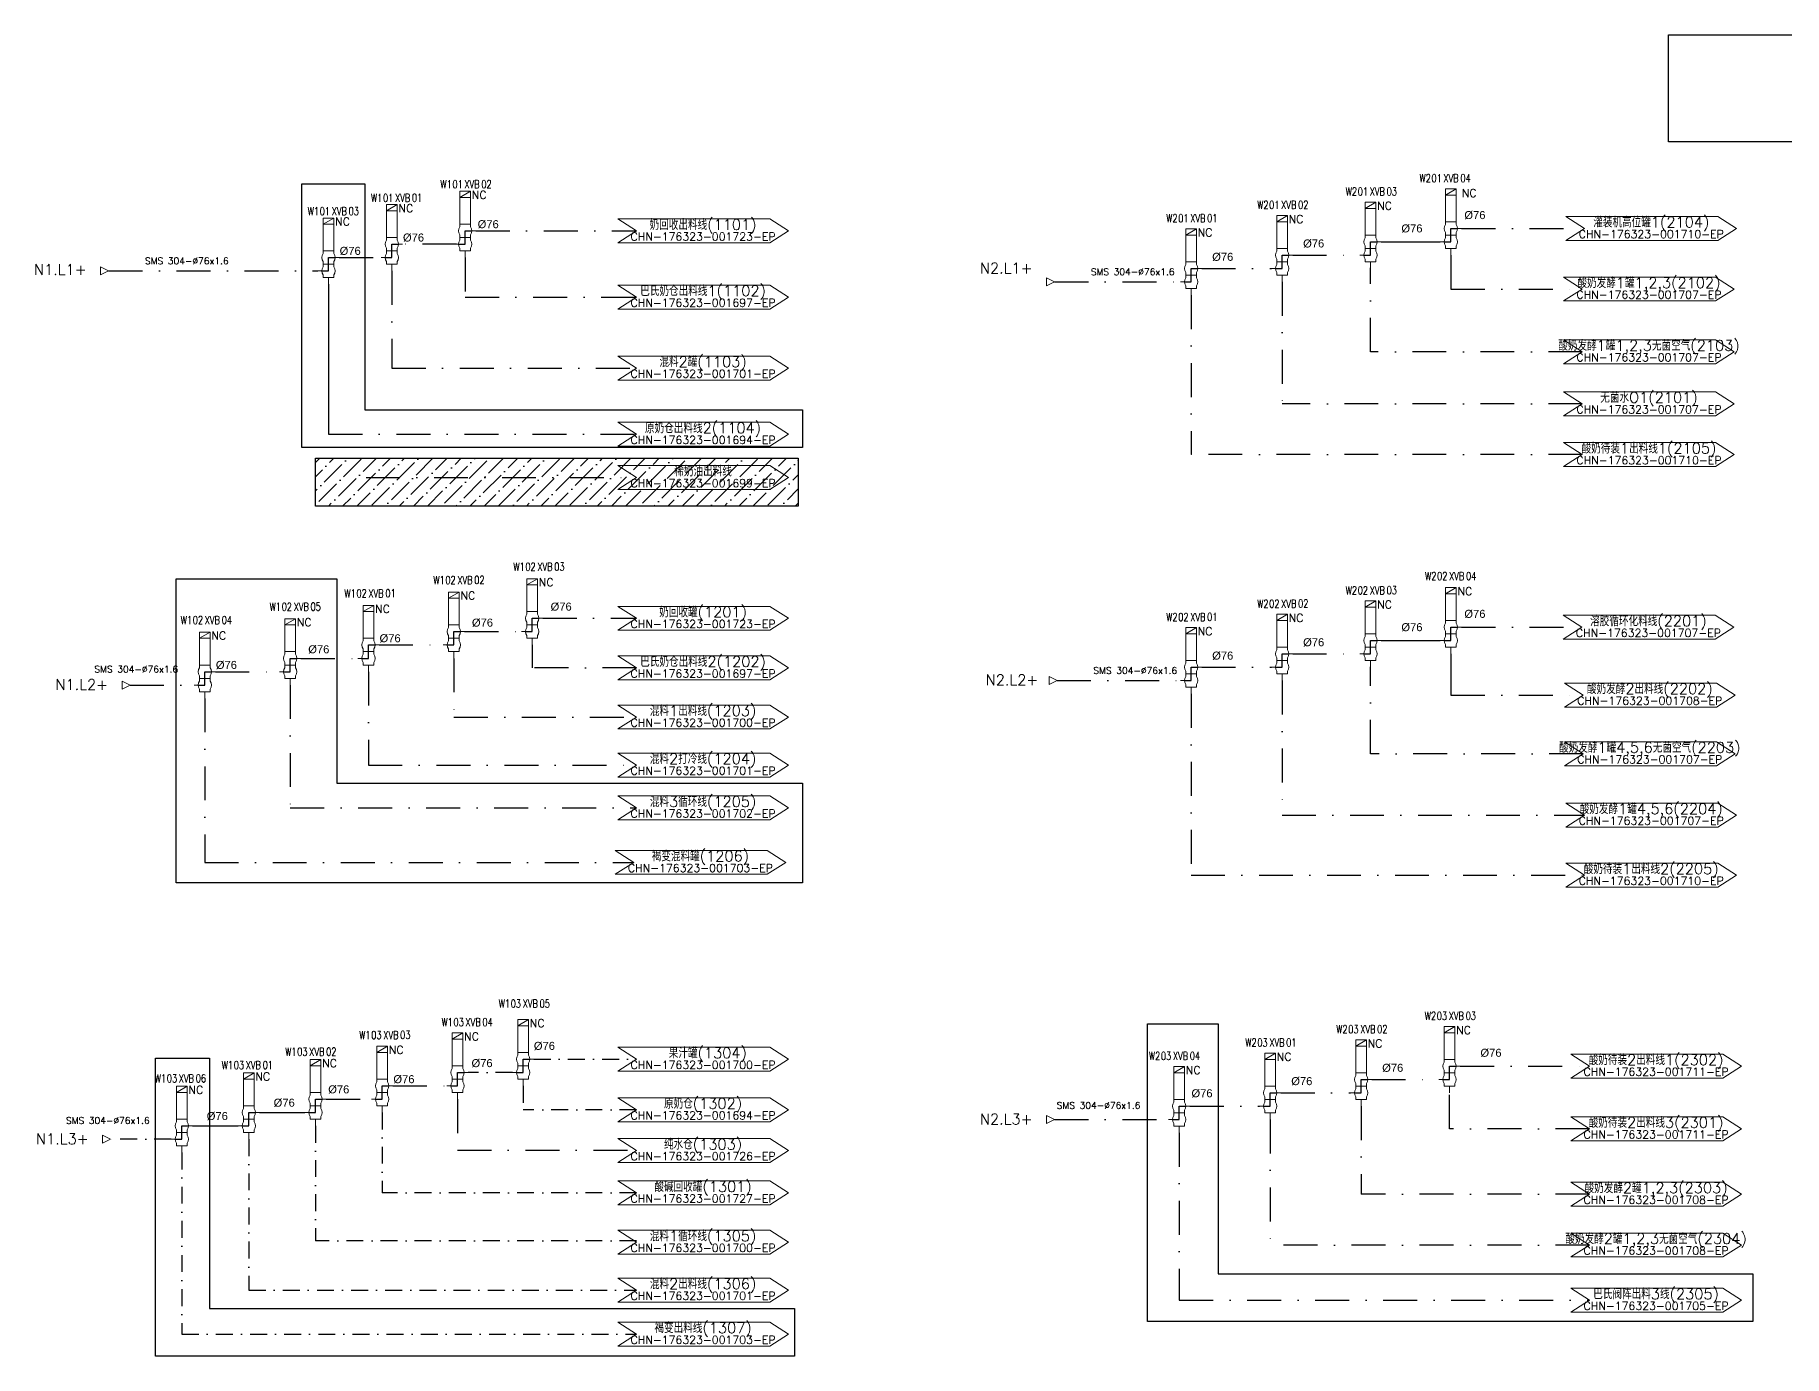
# Model space of a CAD drawing. Header units: inches. Extents: x 22846 to 24213, y 20743 to 21669.
# Drawn here: x 22846 to 23501, y 21173 to 21669 of the extents above; entities that cross this region are included whole.
import ezdxf
from ezdxf.enums import TextEntityAlignment as Align

# ---------------------------------------------------------------- set-up
doc = ezdxf.new("R2010")
doc.units = ezdxf.units.IN
doc.header["$MEASUREMENT"] = 0
doc.linetypes.add('DASHDOT2', pattern=[12.7, 6.35, -3.175, 0, -3.175])
doc.layers.add('31 Equipment', color=7, linetype='Continuous', lineweight=9)
doc.layers.add('61 Revision Cloud', color=1, linetype='Continuous', lineweight=9)
for name, color, linetype in [('DIAMETRE', 7, 'Continuous'), ('Future', 140, 'Continuous'), ('MATERIEL-DIVERS', 7, 'Continuous'), ('PHASE I', 8, 'Continuous'), ('REPERES', 7, 'Continuous'), ('techn-data', 7, 'Continuous'), ('TEXTES', 7, 'Continuous'), ('TUYAUTERIE-NEP', 4, 'DASHDOT2'), ('TXT_FR', 7, 'Continuous')]:
    doc.layers.add(name, color=color, linetype=linetype)
doc.layers.get('REPERES').off()
doc.styles.add('ROMANC', font='romanc')
doc.styles.add('ROMANS', font='ROMANS.SHX')
doc.styles.get("Standard").update_dxf_attribs({"font": 'arial.ttf'})
doc.styles.add('USER1', font='TXT.SHX', dxfattribs={"bigfont": 'gbcbig.shx'})

# ---------------------------------------------------------------- blocks, each defined once
blk = doc.blocks.new('REPNORM1')
at = {"layer": 'TEXTES', "style": 'ROMANS', "width": 0.75}
for tag, p in [('ZONE', (-9.75, -1.25)), ('SOUSZONE', (-5.25, -1.25)), ('ELEMENT', (-0.75, -1.25)), ('NUM', (5.59, -1.22))]:
    blk.add_attdef(tag, p, '', height=3, dxfattribs=at)
blk = doc.blocks.new('APV-SIGN-ARW-DWG-1')
at = {"layer": '31 Equipment'}
for p, q in [((-32, 4.49), (25, 4.49)), ((-32, 4.49), (-25, 0)), ((-25, 0), (-32, -4.49)), ((25, 4.49), (32, 0)), ((32, 0), (25, -4.49)), ((-32, -4.49), (25, -4.49))]:
    blk.add_line(p, q, dxfattribs=at)
at = {"layer": '31 Equipment', "style": 'ROMANS', "width": 0.8}
for tag, p in [('TEXT1', (0, 0.37)), ('TEXT2', (0, -3.63))]:
    blk.add_attdef(tag, text='', height=3, dxfattribs=at).set_placement(p, align=Align.CENTER)
blk = doc.blocks.new('APV-SIGN-ARW-FLOW-1')
at = {"layer": '31 Equipment'}
for p, q in [((-1.5, -1.5), (-1.5, 1.5)), ((-1.5, 1.5), (1.5, 0)), ((1.5, 0), (-1.5, -1.5))]:
    blk.add_line(p, q, dxfattribs=at)
blk = doc.blocks.new('SMS-316-76')
at = {"layer": 'techn-data', "style": 'ROMANS'}
blk.add_text('SMS 304-%%C76x1.6', height=2.5, dxfattribs=at).set_placement((1.64, 2.84), align=Align.MIDDLE_CENTER)
blk = doc.blocks.new('APV-VLV-SSEAT-SW43-11')
at = {"layer": '31 Equipment', "ltscale": 38}
for p, q in [((-2, 6.5), (-2, 7.5)), ((2, 6.5), (2, 7.5)), ((-4, 0), (-2.5, 0)), ((-2, 2.5), (-2, 3.5)), ((-2, 2.5), (2, 2.5)), ((-2, 1.5), (-2, 2.5)), ((2, 2.5), (2, 3.5)), ((2, 1.5), (2, 2.5)), ((2.5, 5), (4, 5)), ((-2, -2.5), (-2, -1.5)), ((-2, -2.5), (2, -2.5)), ((0, -5), (0, -2.5)), ((2, -2.5), (2, -1.5))]:
    blk.add_line(p, q, dxfattribs=at)
at = {"layer": '31 Equipment', "lineweight": 30}
for p, q in [((-2.5, 0), (0, 0)), ((0, 5), (2.5, 5))]:
    blk.add_line(p, q, dxfattribs=at)
at = {"layer": '31 Equipment', "lineweight": 30, "ltscale": 38}
blk.add_line((0, 0), (0, 5), dxfattribs=at)
at = {"layer": '31 Equipment', "ltscale": 38}
blk.add_lwpolyline([(-2, 7.5), (2, 7.5), (2, 17.5), (-2, 17.5)], close=True, dxfattribs=at)
for centre, start, end in [((0, 5), 143.1301, 216.8699), ((0, 0), 143.1301, 216.8699), ((0, 5), 323.1301, 36.8699), ((0, 0), 323.1301, 36.8699)]:
    blk.add_arc(centre, 2.5, start, end, dxfattribs=at)
blk = doc.blocks.new('A$C67AE6050')
at = {"layer": '31 Equipment'}
for p, q in [((2, 22.5), (2, 24.84)), ((2, 24.84), (6, 24.84)), ((2, 22.5), (6, 24.84)), ((6, 24.84), (6, 22.5))]:
    blk.add_line(p, q, dxfattribs=at)
blk.add_blockref('APV-VLV-SSEAT-SW43-11', (4, 5), dxfattribs=at)

msp = doc.modelspace()

# ---------------------------------------------------------------- hatches: boundary and pattern name
at = {"layer": 'Future', "linetype": 'ByBlock'}
h = msp.add_hatch(dxfattribs=at)
h.set_pattern_fill('ANSI36', color=4, scale=30)
h.paths.add_polyline_path([(22950.72, 21509.86), (23131.79, 21509.86), (23131.79, 21491.92), (22950.72, 21491.92)])

# ---------------------------------------------------------------- linework, layer by layer
at = {"layer": 'Future', "color": 4, "linetype": 'ByBlock'}
msp.add_lwpolyline([(22950.72, 21509.86), (23131.79, 21509.86), (23131.79, 21491.92), (22950.72, 21491.92), (22950.72, 21509.86)], dxfattribs=at)
at = {"layer": 'MATERIEL-DIVERS'}
msp.add_lwpolyline([(23668.9, 21668.53), (23668.9, 21628.53), (23458.12, 21628.53), (23458.12, 21668.53)], close=True, dxfattribs=at)
at = {"layer": 'PHASE I', "linetype": 'ByBlock'}
for points in [[(22945.66, 21612.71), (22969.19, 21612.71), (22969.19, 21528.06), (23133.4, 21528.06), (23133.4, 21513.86), (22945.66, 21513.86), (22945.66, 21612.71)], [(22898.53, 21464.67), (22958.8, 21464.67), (22958.8, 21388.08), (23133.4, 21388.08), (23133.4, 21350.68), (22898.53, 21350.68), (22898.53, 21464.67)], [(23489.69, 21186.24), (23262.75, 21186.24), (23262.75, 21297.86), (23289.15, 21297.86), (23289.15, 21204.06), (23489.69, 21204.06), (23489.69, 21186.24)], [(23130.31, 21173.28), (22890.7, 21173.28), (22890.7, 21284.9), (22910.98, 21284.9), (22910.98, 21191.1), (23130.31, 21191.1), (23130.31, 21173.28)]]:
    msp.add_lwpolyline(points, dxfattribs=at)
at = {"layer": 'TUYAUTERIE-NEP', "ltscale": 2}
for p, q in [((23380.48, 21596), (23426.62, 21596)), ((23003.63, 21590.08), (22982.63, 21590.08)), ((23010.88, 21595.08), (23071.08, 21595.08)), ((22959.63, 21585.08), (22975.38, 21585.08)), ((23006.88, 21585.08), (23006.88, 21570.27)), ((23317.16, 21586), (23342.34, 21586)), ((22873.18, 21580.08), (22951.63, 21580.08)), ((22979.38, 21580.08), (22979.38, 21543.67)), ((23283.06, 21581), (23309.16, 21581)), ((23346.34, 21549.8), (23346.34, 21581.21)), ((23006.88, 21570.27), (23071.08, 21570.27)), ((23227.84, 21576), (23275.06, 21576)), ((23279.06, 21571), (23279.06, 21511.23)), ((23313.16, 21576), (23313.16, 21530.28)), ((23376.48, 21573.3), (23425.75, 21573.3)), ((22979.38, 21543.67), (23071.08, 21543.67)), ((23425.75, 21549.8), (23346.34, 21549.8)), ((23425.75, 21530.28), (23313.16, 21530.28)), ((22955.63, 21518.84), (23071.08, 21518.84)), ((23425.75, 21511.23), (23279.06, 21511.23)), ((22969.69, 21502.64), (23071.08, 21502.64)), ((23035.98, 21449.84), (23071.08, 21449.84)), ((23380.48, 21446.5), (23425.54, 21446.5)), ((22974.61, 21439.84), (22998.67, 21439.84)), ((23006.67, 21444.84), (23027.98, 21444.84)), ((23031.98, 21439.84), (23031.98, 21431.25)), ((22945.3, 21434.84), (22966.61, 21434.84)), ((23002.67, 21434.84), (23002.67, 21412.84)), ((23317.16, 21436.5), (23342.34, 21436.5)), ((22913.24, 21429.84), (22937.3, 21429.84)), ((22970.61, 21429.84), (22970.61, 21394.84)), ((23071.08, 21431.25), (23031.98, 21431.25)), ((23228.83, 21426.5), (23275.06, 21426.5)), ((23283.06, 21431.5), (23309.16, 21431.5)), ((23313.16, 21426.5), (23313.16, 21376.07)), ((23346.31, 21399.07), (23346.34, 21431.71)), ((22881.2, 21424.84), (22906.74, 21424.84)), ((22909.24, 21419.84), (22909.24, 21358.36)), ((22941.3, 21424.84), (22941.3, 21378.76)), ((23279.06, 21421.5), (23279.07, 21353.54)), ((23376.48, 21421.07), (23426.06, 21421.07)), ((23002.67, 21412.84), (23071.08, 21412.84)), ((22970.61, 21394.84), (23071.08, 21394.84)), ((23426.06, 21399.07), (23346.31, 21399.07)), ((22941.3, 21378.76), (23071.08, 21378.76)), ((23313.16, 21376.07), (23426.58, 21376.07)), ((22909.24, 21358.36), (23070.08, 21358.36)), ((23279.06, 21353.54), (23426.58, 21353.56)), ((23379.98, 21281.96), (23428.41, 21281.96)), ((22979.8, 21274.55), (23001.5, 21274.55)), ((23346.8, 21276.96), (23371.98, 21276.96)), ((22954.8, 21269.55), (22972.55, 21269.55)), ((23004, 21269.55), (23004, 21250.43)), ((23312.7, 21271.96), (23338.8, 21271.96)), ((23375.98, 21258.46), (23375.98, 21272.16)), ((23227.84, 21261.96), (23272.1, 21261.96)), ((23278.6, 21266.96), (23304.7, 21266.96)), ((23308.7, 21261.96), (23308.7, 21214.9)), ((23342.8, 21266.96), (23342.8, 21233.96)), ((23274.6, 21256.96), (23274.6, 21194.2)), ((23428.41, 21258.46), (23375.98, 21258.46)), ((23004, 21250.43), (23071.08, 21250.43)), ((23428.41, 21233.96), (23342.8, 21233.96)), ((23428.41, 21214.9), (23308.7, 21214.9)), ((23274.6, 21194.2), (23428.41, 21194.2))]:
    msp.add_line(p, q, dxfattribs=at)
at = {"layer": 'TUYAUTERIE-NEP', "linetype": 'ByBlock'}
for p, q in [((23350.34, 21591), (23372.48, 21591)), ((23376.48, 21586), (23376.48, 21573.3)), ((22955.63, 21575.08), (22955.63, 21518.84)), ((23350.34, 21441.5), (23372.48, 21441.5)), ((23376.48, 21436.5), (23376.48, 21421.07)), ((22929.72, 21264.55), (22946.8, 21264.55)), ((22904.63, 21259.55), (22921.72, 21259.55))]:
    msp.add_line(p, q, dxfattribs=at)
at = {"layer": 'TUYAUTERIE-NEP'}
for p, q in [((23032.62, 21284.55), (23071.08, 21284.55)), ((23024.62, 21279.55), (23008, 21279.55)), ((23028.62, 21274.55), (23028.62, 21265.61)), ((22975.8, 21264.55), (22975.8, 21234.43)), ((23071.08, 21265.61), (23028.62, 21265.61)), ((22950.8, 21259.55), (22950.8, 21216.48)), ((22896.63, 21254.55), (22873.93, 21254.55)), ((22900.63, 21249.55), (22900.63, 21181.48)), ((22925.72, 21254.55), (22925.72, 21197.98)), ((23071.08, 21234.43), (22975.8, 21234.43)), ((23071.08, 21216.48), (22950.8, 21216.48)), ((22925.72, 21197.98), (23071.08, 21197.98))]:
    msp.add_line(p, q, dxfattribs=at)
msp.add_lwpolyline([(22900.63, 21181.48), (22900.63, 21181.48), (23071.08, 21181.48)], dxfattribs=at)

# ---------------------------------------------------------------- block references
at = {"layer": '61 Revision Cloud'}
for p in [(23002.88, 21585.08), (23372.48, 21586), (22975.38, 21580.08), (23342.34, 21581), (22951.63, 21575.08), (23309.16, 21576), (23275.06, 21571), (22998.67, 21434.84), (23027.98, 21439.84), (23372.48, 21436.5), (22966.61, 21429.84), (23342.34, 21431.5), (22937.3, 21424.84), (23275.06, 21421.5), (23309.16, 21426.5), (22905.24, 21419.84), (23000, 21269.55), (23024.62, 21274.55), (23371.98, 21271.96), (22971.8, 21264.55), (23338.8, 21266.96), (22946.8, 21259.55), (23270.6, 21256.96), (23304.7, 21261.96), (22921.72, 21254.55), (22896.63, 21249.55)]:
    msp.add_blockref('A$C67AE6050', p, dxfattribs=at)
at = {"layer": 'MATERIEL-DIVERS'}
ref = msp.add_blockref('APV-SIGN-ARW-DWG-1', (23096.08, 21595.08), dxfattribs=at)
ref.add_attrib('TEXT1', '奶回收出料线(1101)', dxfattribs={"layer": '31 Equipment', "height": 4, "style": 'USER1'}).set_placement((23096.08, 21595.45), align=Align.CENTER)
ref.add_attrib('TEXT2', 'CHN-176323-001723-EP', dxfattribs={"layer": '31 Equipment', "height": 3, "style": 'USER1'}).set_placement((23096.08, 21591.45), align=Align.CENTER)
ref = msp.add_blockref('APV-SIGN-ARW-DWG-1', (23451.62, 21596), dxfattribs=at)
ref.add_attrib('TEXT1', '灌装机高位罐1(2104)', dxfattribs={"layer": '31 Equipment', "height": 4, "style": 'USER1'}).set_placement((23451.62, 21596.37), align=Align.CENTER)
ref.add_attrib('TEXT2', 'CHN-176323-001710-EP', dxfattribs={"layer": '31 Equipment', "height": 3, "style": 'USER1'}).set_placement((23451.62, 21592.37), align=Align.CENTER)
at = {"layer": 'MATERIEL-DIVERS', "xscale": -1, "rotation": 180}
for p in [(22871.68, 21580.08), (23226.34, 21576), (22879.7, 21424.84), (23227.33, 21426.5), (23226.34, 21261.96), (23226.34, 21261.96), (22872.43, 21254.55)]:
    msp.add_blockref('APV-SIGN-ARW-FLOW-1', p, dxfattribs=at)
at = {"layer": 'MATERIEL-DIVERS'}
ref = msp.add_blockref('APV-SIGN-ARW-DWG-1', (23450.75, 21573.3), dxfattribs=at)
ref.add_attrib('TEXT1', '酸奶发酵1罐1,2,3(2102)', dxfattribs={"layer": '31 Equipment', "height": 4, "style": 'USER1'}).set_placement((23450.75, 21573.67), align=Align.CENTER)
ref.add_attrib('TEXT2', 'CHN-176323-001707-EP', dxfattribs={"layer": '31 Equipment', "height": 3, "style": 'USER1'}).set_placement((23450.75, 21569.67), align=Align.CENTER)
ref = msp.add_blockref('APV-SIGN-ARW-DWG-1', (23096.08, 21570.27), dxfattribs=at)
ref.add_attrib('TEXT1', '巴氏奶仓出料线1(1102)', dxfattribs={"layer": '31 Equipment', "height": 4, "style": 'USER1'}).set_placement((23096.08, 21570.64), align=Align.CENTER)
ref.add_attrib('TEXT2', 'CHN-176323-001697-EP', dxfattribs={"layer": '31 Equipment', "height": 3, "style": 'USER1'}).set_placement((23096.08, 21566.64), align=Align.CENTER)
ref = msp.add_blockref('APV-SIGN-ARW-DWG-1', (23450.75, 21549.8), dxfattribs=at)
ref.add_attrib('TEXT1', '酸奶发酵1罐1,2,3无菌空气(2103)', dxfattribs={"layer": '31 Equipment', "height": 4, "style": 'USER1'}).set_placement((23450.75, 21550.17), align=Align.CENTER)
ref.add_attrib('TEXT2', 'CHN-176323-001707-EP', dxfattribs={"layer": '31 Equipment', "height": 3, "style": 'USER1'}).set_placement((23450.75, 21546.17), align=Align.CENTER)
ref = msp.add_blockref('APV-SIGN-ARW-DWG-1', (23096.08, 21543.67), dxfattribs=at)
ref.add_attrib('TEXT1', '混料2罐(1103)', dxfattribs={"layer": '31 Equipment', "height": 4, "style": 'USER1'}).set_placement((23096.08, 21544.05), align=Align.CENTER)
ref.add_attrib('TEXT2', 'CHN-176323-001701-EP', dxfattribs={"layer": '31 Equipment', "height": 3, "style": 'USER1'}).set_placement((23096.08, 21540.05), align=Align.CENTER)
ref = msp.add_blockref('APV-SIGN-ARW-DWG-1', (23450.75, 21530.28), dxfattribs=at)
ref.add_attrib('TEXT1', '无菌水O1(2101)', dxfattribs={"layer": '31 Equipment', "height": 4, "style": 'USER1'}).set_placement((23450.75, 21530.65), align=Align.CENTER)
ref.add_attrib('TEXT2', 'CHN-176323-001707-EP', dxfattribs={"layer": '31 Equipment', "height": 3, "style": 'USER1'}).set_placement((23450.75, 21526.65), align=Align.CENTER)
ref = msp.add_blockref('APV-SIGN-ARW-DWG-1', (23096.08, 21518.84), dxfattribs=at)
ref.add_attrib('TEXT1', '原奶仓出料线2(1104)', dxfattribs={"layer": '31 Equipment', "height": 4, "style": 'USER1'}).set_placement((23096.08, 21519.21), align=Align.CENTER)
ref.add_attrib('TEXT2', 'CHN-176323-001694-EP', dxfattribs={"layer": '31 Equipment', "height": 3, "style": 'USER1'}).set_placement((23096.08, 21515.21), align=Align.CENTER)
ref = msp.add_blockref('APV-SIGN-ARW-DWG-1', (23450.75, 21511.23), dxfattribs=at)
ref.add_attrib('TEXT1', '酸奶待装1出料线1(2105)', dxfattribs={"layer": '31 Equipment', "height": 4, "style": 'USER1'}).set_placement((23450.75, 21511.6), align=Align.CENTER)
ref.add_attrib('TEXT2', 'CHN-176323-001710-EP', dxfattribs={"layer": '31 Equipment', "height": 3, "style": 'USER1'}).set_placement((23450.75, 21507.6), align=Align.CENTER)
ref = msp.add_blockref('APV-SIGN-ARW-DWG-1', (23096.08, 21502.64), dxfattribs=at)
ref.add_attrib('TEXT1', '稀奶油出料线', dxfattribs={"layer": '31 Equipment', "height": 4, "style": 'USER1'}).set_placement((23096.08, 21503.01), align=Align.CENTER)
ref.add_attrib('TEXT2', 'CHN-176323-001699-EP', dxfattribs={"layer": '31 Equipment', "height": 3, "style": 'USER1'}).set_placement((23096.08, 21499.01), align=Align.CENTER)
ref = msp.add_blockref('APV-SIGN-ARW-DWG-1', (23096.08, 21449.84), dxfattribs=at)
ref.add_attrib('TEXT1', '奶回收罐(1201)', dxfattribs={"layer": '31 Equipment', "height": 4, "style": 'USER1'}).set_placement((23096.08, 21450.22), align=Align.CENTER)
ref.add_attrib('TEXT2', 'CHN-176323-001723-EP', dxfattribs={"layer": '31 Equipment', "height": 3, "style": 'USER1'}).set_placement((23096.08, 21446.22), align=Align.CENTER)
ref = msp.add_blockref('APV-SIGN-ARW-DWG-1', (23450.54, 21446.5), dxfattribs=at)
ref.add_attrib('TEXT1', '溶胶循环化料线(2201)', dxfattribs={"layer": '31 Equipment', "height": 4, "style": 'USER1'}).set_placement((23450.54, 21446.87), align=Align.CENTER)
ref.add_attrib('TEXT2', 'CHN-176323-001707-EP', dxfattribs={"layer": '31 Equipment', "height": 3, "style": 'USER1'}).set_placement((23450.54, 21442.87), align=Align.CENTER)
ref = msp.add_blockref('APV-SIGN-ARW-DWG-1', (23096.08, 21431.25), dxfattribs=at)
ref.add_attrib('TEXT1', '巴氏奶仓出料线2(1202)', dxfattribs={"layer": '31 Equipment', "height": 4, "style": 'USER1'}).set_placement((23096.08, 21431.62), align=Align.CENTER)
ref.add_attrib('TEXT2', 'CHN-176323-001697-EP', dxfattribs={"layer": '31 Equipment', "height": 3, "style": 'USER1'}).set_placement((23096.08, 21427.62), align=Align.CENTER)
ref = msp.add_blockref('APV-SIGN-ARW-DWG-1', (23451.06, 21421.07), dxfattribs=at)
ref.add_attrib('TEXT1', '酸奶发酵2出料线(2202)', dxfattribs={"layer": '31 Equipment', "height": 4, "style": 'USER1'}).set_placement((23451.06, 21421.45), align=Align.CENTER)
ref.add_attrib('TEXT2', 'CHN-176323-001708-EP', dxfattribs={"layer": '31 Equipment', "height": 3, "style": 'USER1'}).set_placement((23451.06, 21417.45), align=Align.CENTER)
ref = msp.add_blockref('APV-SIGN-ARW-DWG-1', (23096.08, 21412.84), dxfattribs=at)
ref.add_attrib('TEXT1', '混料1出料线(1203)', dxfattribs={"layer": '31 Equipment', "height": 4, "style": 'USER1'}).set_placement((23096.08, 21413.22), align=Align.CENTER)
ref.add_attrib('TEXT2', 'CHN-176323-001700-EP', dxfattribs={"layer": '31 Equipment', "height": 3, "style": 'USER1'}).set_placement((23096.08, 21409.22), align=Align.CENTER)
ref = msp.add_blockref('APV-SIGN-ARW-DWG-1', (23096.08, 21394.84), dxfattribs=at)
ref.add_attrib('TEXT1', '混料2打冷线(1204)', dxfattribs={"layer": '31 Equipment', "height": 4, "style": 'USER1'}).set_placement((23096.08, 21395.22), align=Align.CENTER)
ref.add_attrib('TEXT2', 'CHN-176323-001701-EP', dxfattribs={"layer": '31 Equipment', "height": 3, "style": 'USER1'}).set_placement((23096.08, 21391.22), align=Align.CENTER)
ref = msp.add_blockref('APV-SIGN-ARW-DWG-1', (23451.06, 21399.07), dxfattribs=at)
ref.add_attrib('TEXT1', '酸奶发酵1罐4,5,6无菌空气(2203)', dxfattribs={"layer": '31 Equipment', "height": 4, "style": 'USER1'}).set_placement((23451.06, 21399.45), align=Align.CENTER)
ref.add_attrib('TEXT2', 'CHN-176323-001707-EP', dxfattribs={"layer": '31 Equipment', "height": 3, "style": 'USER1'}).set_placement((23451.06, 21395.45), align=Align.CENTER)
ref = msp.add_blockref('APV-SIGN-ARW-DWG-1', (23096.08, 21378.76), dxfattribs=at)
ref.add_attrib('TEXT1', '混料3循环线(1205)', dxfattribs={"layer": '31 Equipment', "height": 4, "style": 'USER1'}).set_placement((23096.08, 21379.13), align=Align.CENTER)
ref.add_attrib('TEXT2', 'CHN-176323-001702-EP', dxfattribs={"layer": '31 Equipment', "height": 3, "style": 'USER1'}).set_placement((23096.08, 21375.13), align=Align.CENTER)
ref = msp.add_blockref('APV-SIGN-ARW-DWG-1', (23451.58, 21376.07), dxfattribs=at)
ref.add_attrib('TEXT1', '酸奶发酵1罐4,5,6(2204)', dxfattribs={"layer": '31 Equipment', "height": 4, "style": 'USER1'}).set_placement((23451.58, 21376.45), align=Align.CENTER)
ref.add_attrib('TEXT2', 'CHN-176323-001707-EP', dxfattribs={"layer": '31 Equipment', "height": 3, "style": 'USER1'}).set_placement((23451.58, 21372.45), align=Align.CENTER)
ref = msp.add_blockref('APV-SIGN-ARW-DWG-1', (23095.08, 21358.36), dxfattribs=at)
ref.add_attrib('TEXT1', '褐变混料罐(1206)', dxfattribs={"layer": '31 Equipment', "height": 4, "style": 'USER1'}).set_placement((23095.08, 21358.73), align=Align.CENTER)
ref.add_attrib('TEXT2', 'CHN-176323-001703-EP', dxfattribs={"layer": '31 Equipment', "height": 3, "style": 'USER1'}).set_placement((23095.08, 21354.73), align=Align.CENTER)
ref = msp.add_blockref('APV-SIGN-ARW-DWG-1', (23451.58, 21353.56), dxfattribs=at)
ref.add_attrib('TEXT1', '酸奶待装1出料线2(2205)', dxfattribs={"layer": '31 Equipment', "height": 4, "style": 'USER1'}).set_placement((23451.58, 21353.93), align=Align.CENTER)
ref.add_attrib('TEXT2', 'CHN-176323-001710-EP', dxfattribs={"layer": '31 Equipment', "height": 3, "style": 'USER1'}).set_placement((23451.58, 21349.93), align=Align.CENTER)
ref = msp.add_blockref('APV-SIGN-ARW-DWG-1', (23096.08, 21284.55), dxfattribs=at)
ref.add_attrib('TEXT1', ' 果汁罐(1304)', dxfattribs={"layer": '31 Equipment', "height": 4, "style": 'USER1'}).set_placement((23096.08, 21284.92), align=Align.CENTER)
ref.add_attrib('TEXT2', 'CHN-176323-001700-EP', dxfattribs={"layer": '31 Equipment', "height": 3, "style": 'USER1'}).set_placement((23096.08, 21280.92), align=Align.CENTER)
ref = msp.add_blockref('APV-SIGN-ARW-DWG-1', (23453.41, 21281.96), dxfattribs=at)
ref.add_attrib('TEXT1', '酸奶待装2出料线1(2302)', dxfattribs={"layer": '31 Equipment', "height": 4, "style": 'USER1'}).set_placement((23453.41, 21282.33), align=Align.CENTER)
ref.add_attrib('TEXT2', 'CHN-176323-001711-EP', dxfattribs={"layer": '31 Equipment', "height": 3, "style": 'USER1'}).set_placement((23453.41, 21278.33), align=Align.CENTER)
ref = msp.add_blockref('APV-SIGN-ARW-DWG-1', (23096.08, 21265.61), dxfattribs=at)
ref.add_attrib('TEXT1', '原奶仓(1302)', dxfattribs={"layer": '31 Equipment', "height": 4, "style": 'USER1'}).set_placement((23096.08, 21265.98), align=Align.CENTER)
ref.add_attrib('TEXT2', 'CHN-176323-001694-EP', dxfattribs={"layer": '31 Equipment', "height": 3, "style": 'USER1'}).set_placement((23096.08, 21261.98), align=Align.CENTER)
ref = msp.add_blockref('APV-SIGN-ARW-DWG-1', (23453.41, 21258.46), dxfattribs=at)
ref.add_attrib('TEXT1', '酸奶待装2出料线3(2301)', dxfattribs={"layer": '31 Equipment', "height": 4, "style": 'USER1'}).set_placement((23453.41, 21258.83), align=Align.CENTER)
ref.add_attrib('TEXT2', 'CHN-176323-001711-EP', dxfattribs={"layer": '31 Equipment', "height": 3, "style": 'USER1'}).set_placement((23453.41, 21254.83), align=Align.CENTER)
ref = msp.add_blockref('APV-SIGN-ARW-DWG-1', (23096.08, 21250.32), dxfattribs=at)
ref.add_attrib('TEXT1', '纯水仓(1303)', dxfattribs={"layer": '31 Equipment', "height": 4, "style": 'USER1'}).set_placement((23096.08, 21250.69), align=Align.CENTER)
ref.add_attrib('TEXT2', 'CHN-176323-001726-EP', dxfattribs={"layer": '31 Equipment', "height": 3, "style": 'USER1'}).set_placement((23096.08, 21246.69), align=Align.CENTER)
ref = msp.add_blockref('APV-SIGN-ARW-DWG-1', (23096.08, 21234.43), dxfattribs=at)
ref.add_attrib('TEXT1', '酸碱回收罐(1301)', dxfattribs={"layer": '31 Equipment', "height": 4, "style": 'USER1'}).set_placement((23096.08, 21234.8), align=Align.CENTER)
ref.add_attrib('TEXT2', 'CHN-176323-001727-EP', dxfattribs={"layer": '31 Equipment', "height": 3, "style": 'USER1'}).set_placement((23096.08, 21230.8), align=Align.CENTER)
ref = msp.add_blockref('APV-SIGN-ARW-DWG-1', (23453.41, 21233.96), dxfattribs=at)
ref.add_attrib('TEXT1', '酸奶发酵2罐1,2,3(2303)', dxfattribs={"layer": '31 Equipment', "height": 4, "style": 'USER1'}).set_placement((23453.41, 21234.33), align=Align.CENTER)
ref.add_attrib('TEXT2', 'CHN-176323-001708-EP', dxfattribs={"layer": '31 Equipment', "height": 3, "style": 'USER1'}).set_placement((23453.41, 21230.33), align=Align.CENTER)
ref = msp.add_blockref('APV-SIGN-ARW-DWG-1', (23096.08, 21215.93), dxfattribs=at)
ref.add_attrib('TEXT1', '混料1循环线(1305)', dxfattribs={"layer": '31 Equipment', "height": 4, "style": 'USER1'}).set_placement((23096.08, 21216.3), align=Align.CENTER)
ref.add_attrib('TEXT2', 'CHN-176323-001700-EP', dxfattribs={"layer": '31 Equipment', "height": 3, "style": 'USER1'}).set_placement((23096.08, 21212.3), align=Align.CENTER)
ref = msp.add_blockref('APV-SIGN-ARW-DWG-1', (23453.41, 21214.9), dxfattribs=at)
ref.add_attrib('TEXT1', '酸奶发酵2罐1,2,3无菌空气(2304)', dxfattribs={"layer": '31 Equipment', "height": 4, "style": 'USER1'}).set_placement((23453.41, 21215.28), align=Align.CENTER)
ref.add_attrib('TEXT2', 'CHN-176323-001708-EP', dxfattribs={"layer": '31 Equipment', "height": 3, "style": 'USER1'}).set_placement((23453.41, 21211.28), align=Align.CENTER)
ref = msp.add_blockref('APV-SIGN-ARW-DWG-1', (23096.08, 21197.98), dxfattribs=at)
ref.add_attrib('TEXT1', '混料2出料线(1306)', dxfattribs={"layer": '31 Equipment', "height": 4, "style": 'USER1'}).set_placement((23096.08, 21198.35), align=Align.CENTER)
ref.add_attrib('TEXT2', 'CHN-176323-001701-EP', dxfattribs={"layer": '31 Equipment', "height": 3, "style": 'USER1'}).set_placement((23096.08, 21194.35), align=Align.CENTER)
ref = msp.add_blockref('APV-SIGN-ARW-DWG-1', (23453.41, 21194.2), dxfattribs=at)
ref.add_attrib('TEXT1', '巴氏阀阵出料3线(2305)', dxfattribs={"layer": '31 Equipment', "height": 4, "style": 'USER1'}).set_placement((23453.41, 21194.58), align=Align.CENTER)
ref.add_attrib('TEXT2', 'CHN-176323-001705-EP', dxfattribs={"layer": '31 Equipment', "height": 3, "style": 'USER1'}).set_placement((23453.41, 21190.58), align=Align.CENTER)
ref = msp.add_blockref('APV-SIGN-ARW-DWG-1', (23096.08, 21181.48), dxfattribs=at)
ref.add_attrib('TEXT1', '褐变出料线(1307)', dxfattribs={"layer": '31 Equipment', "height": 4, "style": 'USER1'}).set_placement((23096.08, 21181.85), align=Align.CENTER)
ref.add_attrib('TEXT2', 'CHN-176323-001703-EP', dxfattribs={"layer": '31 Equipment', "height": 3, "style": 'USER1'}).set_placement((23096.08, 21177.85), align=Align.CENTER)
at = {"layer": 'REPERES'}
for p, values in [((23374.46, 21614.58), {'ZONE': 'W2', 'SOUSZONE': '01', 'ELEMENT': 'XVB', 'NUM': '04'}), ((22981.31, 21607.22), {'ZONE': 'W1', 'SOUSZONE': '01', 'ELEMENT': 'XVB', 'NUM': '01'}), ((23007.36, 21612.31), {'ZONE': 'W1', 'SOUSZONE': '01', 'ELEMENT': 'XVB', 'NUM': '02'}), ((23346.79, 21609.58), {'ZONE': 'W2', 'SOUSZONE': '01', 'ELEMENT': 'XVB', 'NUM': '03'}), ((22957.57, 21602.22), {'ZONE': 'W1', 'SOUSZONE': '01', 'ELEMENT': 'XVB', 'NUM': '03'}), ((23313.6, 21604.58), {'ZONE': 'W2', 'SOUSZONE': '01', 'ELEMENT': 'XVB', 'NUM': '02'}), ((23279.5, 21599.58), {'ZONE': 'W2', 'SOUSZONE': '01', 'ELEMENT': 'XVB', 'NUM': '01'}), ((23004.69, 21463.93), {'ZONE': 'W1', 'SOUSZONE': '02', 'ELEMENT': 'XVB', 'NUM': '02'}), ((23034.69, 21468.93), {'ZONE': 'W1', 'SOUSZONE': '02', 'ELEMENT': 'XVB', 'NUM': '03'}), ((23376.56, 21465.42), {'ZONE': 'W2', 'SOUSZONE': '02', 'ELEMENT': 'XVB', 'NUM': '04'}), ((22971.36, 21458.93), {'ZONE': 'W1', 'SOUSZONE': '02', 'ELEMENT': 'XVB', 'NUM': '01'}), ((23346.79, 21460.08), {'ZONE': 'W2', 'SOUSZONE': '02', 'ELEMENT': 'XVB', 'NUM': '03'}), ((22943.31, 21453.93), {'ZONE': 'W1', 'SOUSZONE': '02', 'ELEMENT': 'XVB', 'NUM': '05'}), ((23279.5, 21450.08), {'ZONE': 'W2', 'SOUSZONE': '02', 'ELEMENT': 'XVB', 'NUM': '01'}), ((23313.6, 21455.08), {'ZONE': 'W2', 'SOUSZONE': '02', 'ELEMENT': 'XVB', 'NUM': '02'}), ((22909.99, 21448.93), {'ZONE': 'W1', 'SOUSZONE': '02', 'ELEMENT': 'XVB', 'NUM': '04 '}), ((23029.2, 21305.13), {'ZONE': 'W1', 'SOUSZONE': '03', 'ELEMENT': 'XVB', 'NUM': '05'}), ((23376.43, 21300.54), {'ZONE': 'W2', 'SOUSZONE': '03', 'ELEMENT': 'XVB', 'NUM': '03'}), ((22976.92, 21293.37), {'ZONE': 'W1', 'SOUSZONE': '03', 'ELEMENT': 'XVB', 'NUM': '03'}), ((23007.76, 21298.19), {'ZONE': 'W1', 'SOUSZONE': '03', 'ELEMENT': 'XVB', 'NUM': '04'}), ((23343.24, 21295.54), {'ZONE': 'W2', 'SOUSZONE': '03', 'ELEMENT': 'XVB', 'NUM': '02'}), ((22949.15, 21287.1), {'ZONE': 'W1', 'SOUSZONE': '03', 'ELEMENT': 'XVB', 'NUM': '02'}), ((23309.14, 21290.54), {'ZONE': 'W2', 'SOUSZONE': '03', 'ELEMENT': 'XVB', 'NUM': '01'}), ((22925.35, 21282.1), {'ZONE': 'W1', 'SOUSZONE': '03', 'ELEMENT': 'XVB', 'NUM': '01'}), ((23272.99, 21285.54), {'ZONE': 'W2', 'SOUSZONE': '03', 'ELEMENT': 'XVB', 'NUM': '04'}), ((22900.26, 21277.1), {'ZONE': 'W1', 'SOUSZONE': '03', 'ELEMENT': 'XVB', 'NUM': '06'})]:
    msp.add_blockref('REPNORM1', p, dxfattribs=at).add_auto_attribs(values)
at = {"layer": 'techn-data'}
for p in [(22900.86, 21580.99), (23255.52, 21576.91), (22881.92, 21427.91), (23256.51, 21427.41), (23242.73, 21264.39), (22871.23, 21258.72)]:
    msp.add_blockref('SMS-316-76', p, dxfattribs=at)

# ---------------------------------------------------------------- texts
at = {"layer": 'DIAMETRE'}
for p in [(23381.52, 21599.52), (23011.54, 21596.1), (23357.91, 21594.52), (22983.54, 21591.1), (23321.07, 21588.87), (22959.79, 21586.1), (23286.97, 21583.87), (23038.9, 21452.73), (23381.52, 21450.02), (23009.4, 21446.73), (23357.91, 21445.02), (22948.03, 21436.73), (22974.77, 21440.87), (23321.07, 21439.37), (22913.39, 21430.87), (23286.97, 21434.37), (23032.63, 21288.05), (23387.55, 21285.47), (23009.25, 21281.58), (23350.71, 21279.83), (22955.52, 21271.75), (22979.96, 21275.57), (23316.61, 21274.83), (22935.06, 21266.75), (23279.2, 21270.28), (22909.98, 21261.75)]:
    msp.add_text('%%C76', height=3, dxfattribs=at).set_placement(p)
at = {"layer": 'TEXTES', "style": 'ROMANS'}
for p in [(23009.36, 21607.09), (23380.61, 21607.77), (22981.86, 21602.09), (23348.83, 21603.01), (22958.12, 21597.09), (23281.54, 21593.01), (23315.64, 21598.01), (23034.47, 21461.86), (23005.16, 21456.86), (23378.97, 21458.51), (22973.1, 21451.86), (23348.83, 21453.51), (22943.78, 21446.86), (23281.54, 21443.51), (23315.64, 21448.51), (22911.72, 21441.86), (23006.49, 21291.57), (23031.11, 21296.57), (23378.47, 21293.97), (22978.29, 21286.57), (23345.28, 21288.97), (22953.29, 21281.57), (23277.08, 21278.97), (23311.18, 21283.97), (22903.11, 21271.57), (22928.2, 21276.57)]:
    msp.add_text('NC', height=3, dxfattribs=at).set_placement(p)
at = {"layer": 'TXT_FR', "char_height": 4, "width": 28.4993, "attachment_point": 5, "style": 'ROMANC'}
for s, insert in [('N2.L1+', (23209.75, 21581.14)), ('N1.L1+', (22855.08, 21580.6)), ('N1.L2+', (22863.11, 21424.98)), ('N2.L2+', (23211.9, 21426.76)), ('N{\\Fromanc|c134;2}.L{\\Fromanc|c134;3}+', (23209.75, 21262.1)), ('N1.L3+', (22855.83, 21254.69))]:
    msp.add_mtext(s, dxfattribs=dict(at, insert=insert))

doc.saveas('drawing.dxf')
